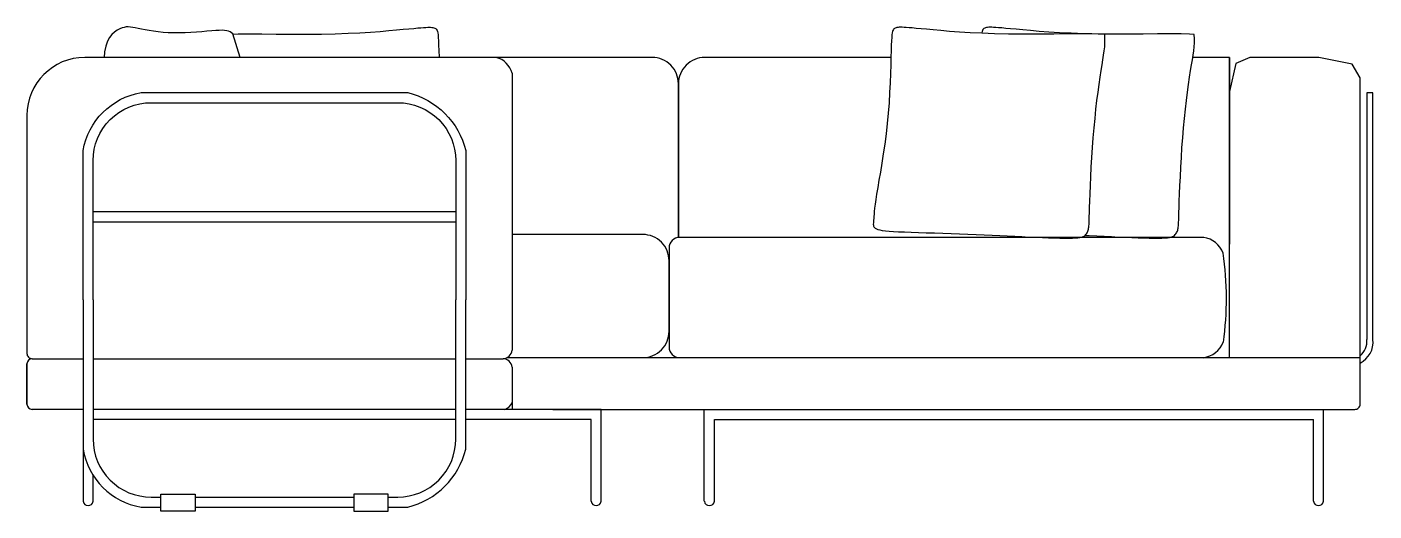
# Model space of a CAD drawing. Header units: centimetres. Extents: x 9068 to 9324, y -478 to -386.
import ezdxf

# ---------------------------------------------------------------- set-up
doc = ezdxf.new("R2010")
doc.units = ezdxf.units.CM

# ---------------------------------------------------------------- blocks, each defined once
blk = doc.blocks.new('A$C0C6C73D1')
at = {"color": 7}
for p, q in [((-174.03, 176.82), (-252.07, 176.82)), ((-263.07, 165.82), (-263.07, 120.63)), ((-250.51, 147.54), (-181.71, 147.54)), ((-250.51, 145.64), (-181.71, 145.64)), ((-263.07, 111), (-263.07, 118.63)), ((-263.07, 118.63), (-263.07, 111)), ((-262.07, 119.63), (-252.41, 119.63)), ((-151.86, 119.84), (-135.13, 119.84)), ((-252.41, 110), (-262.07, 110)), ((-181.71, 110), (-250.51, 110)), ((-154.13, 110), (-179.81, 110)), ((-154.13, 92.55), (-154.13, 110)), ((-134.56, 92.55), (-134.56, 109.93)), ((-17.1, 92.55), (-17.1, 110)), ((-181.71, 108.09), (-250.51, 108.09)), ((-156.03, 108.09), (-179.81, 108.09)), ((-156.03, 92.55), (-156.03, 108.09)), ((-132.65, 92.55), (-132.65, 108.09)), ((-132.65, 108.09), (-19, 108.09)), ((-19, 92.55), (-19, 108.09))]:
    blk.add_line(p, q, dxfattribs=at)
for points in [[(-222.6, 176.82), (-223.99, 181.31), (-224.26, 181.51), (-224.54, 181.67), (-224.83, 181.8), (-225.17, 181.89), (-225.56, 181.94), (-226.02, 181.97), (-226.58, 181.96), (-227.24, 181.93), (-228.02, 181.87), (-228.91, 181.8), (-229.87, 181.71), (-230.91, 181.63), (-231.98, 181.55), (-233.07, 181.5), (-234.16, 181.46), (-235.23, 181.46), (-236.27, 181.5), (-237.25, 181.57), (-238.19, 181.67), (-239.07, 181.79), (-239.89, 181.92), (-240.65, 182.06), (-241.34, 182.2), (-241.96, 182.33), (-242.51, 182.44), (-242.99, 182.53), (-243.43, 182.59), (-243.84, 182.61), (-244.23, 182.6), (-244.63, 182.53), (-245.03, 182.41), (-245.47, 182.23), (-245.95, 181.98), (-246.45, 181.64), (-246.94, 181.19), (-247.4, 180.61), (-247.8, 179.88), (-248.12, 178.98), (-248.33, 177.88), (-248.39, 176.82)], [(-223.97, 181.27), (-223, 181.3), (-220.95, 181.31), (-218.51, 181.29), (-215.8, 181.27), (-212.93, 181.25), (-210.02, 181.25), (-207.21, 181.27), (-204.57, 181.32), (-202.14, 181.41), (-199.9, 181.52), (-197.87, 181.64), (-196.03, 181.77), (-194.39, 181.91), (-192.93, 182.04), (-191.67, 182.16), (-190.6, 182.26), (-189.7, 182.34), (-188.94, 182.41), (-188.32, 182.46), (-187.81, 182.5), (-187.39, 182.53), (-187.04, 182.55), (-186.74, 182.55), (-186.48, 182.55), (-186.25, 182.53), (-186.04, 182.5), (-185.86, 182.46), (-185.71, 182.4), (-185.57, 182.32), (-185.46, 182.23), (-185.36, 182.11), (-185.27, 181.96), (-185.2, 181.77), (-185.14, 181.5), (-185.08, 181.13), (-185.04, 180.63), (-184.99, 179.98), (-184.96, 179.15), (-184.92, 178.11), (-184.89, 176.85), (-184.88, 176.82)], [(-58.59, 181.17), (-59.5, 181.26), (-61.05, 181.3), (-63.1, 181.31), (-65.54, 181.29), (-68.26, 181.27), (-71.12, 181.25), (-74.03, 181.25), (-76.85, 181.27), (-79.48, 181.32), (-81.91, 181.41), (-84.15, 181.52), (-86.18, 181.64), (-88.02, 181.77), (-89.67, 181.91), (-91.12, 182.04), (-92.38, 182.16), (-93.45, 182.26), (-94.35, 182.34), (-95.11, 182.41), (-95.73, 182.46), (-96.24, 182.5), (-96.66, 182.53), (-97.01, 182.55), (-97.31, 182.55), (-97.57, 182.55), (-97.8, 182.53), (-98.01, 182.5), (-98.19, 182.46), (-98.34, 182.4), (-98.48, 182.32), (-98.59, 182.23), (-98.69, 182.11), (-98.78, 181.96), (-98.85, 181.77), (-98.91, 181.5), (-98.97, 181.13), (-99.01, 180.63), (-99.06, 179.98), (-99.09, 179.15), (-99.13, 178.11), (-99.16, 176.85), (-99.2, 175.4), (-99.26, 173.77), (-99.32, 172.01), (-99.41, 170.15), (-99.52, 168.21), (-99.67, 166.23), (-99.85, 164.25), (-100.07, 162.29), (-100.32, 160.37), (-100.6, 158.51), (-100.88, 156.74), (-101.16, 155.07), (-101.43, 153.53), (-101.67, 152.13), (-101.88, 150.89), (-102.05, 149.83), (-102.17, 148.94), (-102.26, 148.19), (-102.33, 147.57), (-102.37, 147.05), (-102.4, 146.62), (-102.42, 146.26), (-102.44, 145.95), (-102.47, 145.67), (-102.49, 145.42), (-102.5, 145.19), (-102.49, 144.99), (-102.46, 144.81), (-102.39, 144.65), (-102.28, 144.51), (-102.13, 144.38), (-101.91, 144.27), (-101.62, 144.17), (-101.26, 144.07), (-100.79, 143.99), (-100.22, 143.92), (-99.52, 143.86), (-98.69, 143.8), (-97.71, 143.74), (-96.58, 143.69), (-95.31, 143.64), (-93.92, 143.59), (-92.45, 143.54), (-90.91, 143.49), (-89.32, 143.44), (-87.72, 143.39), (-86.12, 143.33), (-84.54, 143.27), (-82.99, 143.21), (-81.47, 143.14), (-79.97, 143.07), (-78.51, 143), (-77.08, 142.93), (-75.68, 142.86), (-74.3, 142.8), (-72.97, 142.73), (-71.67, 142.68), (-70.43, 142.63), (-69.25, 142.58), (-68.15, 142.55), (-67.14, 142.53), (-66.22, 142.51), (-65.42, 142.51), (-64.74, 142.53), (-64.16, 142.56), (-63.69, 142.6), (-63.3, 142.66), (-62.98, 142.73), (-62.72, 142.82), (-62.51, 142.92), (-62.34, 143.04), (-62.19, 143.18), (-62.06, 143.33), (-61.95, 143.5), (-61.86, 143.67), (-61.79, 143.85), (-61.73, 144.04), (-61.68, 144.23), (-61.65, 144.42), (-61.62, 144.62), (-61.59, 144.84), (-61.57, 145.12), (-61.56, 145.48), (-61.54, 145.96), (-61.52, 146.57), (-61.49, 147.36), (-61.46, 148.34), (-61.42, 149.55), (-61.37, 150.94), (-61.3, 152.5), (-61.23, 154.18), (-61.14, 155.97), (-61.03, 157.81), (-60.91, 159.7), (-60.77, 161.58), (-60.61, 163.43), (-60.44, 165.23), (-60.26, 166.98), (-60.07, 168.65), (-59.87, 170.23), (-59.67, 171.71), (-59.48, 173.07), (-59.29, 174.31), (-59.11, 175.41), (-58.94, 176.39), (-58.8, 177.27), (-58.68, 178.09), (-58.6, 178.86), (-58.55, 179.62), (-58.55, 180.38), (-58.59, 181.17)], [(-41.62, 181.17), (-42.53, 181.26), (-44.08, 181.3), (-46.13, 181.31), (-48.57, 181.29), (-51.28, 181.27), (-54.15, 181.25), (-57.06, 181.25), (-59.87, 181.27), (-62.51, 181.32), (-64.94, 181.41), (-67.18, 181.52), (-69.21, 181.64), (-71.05, 181.77), (-72.69, 181.91), (-74.15, 182.04), (-75.41, 182.16), (-76.48, 182.26), (-77.38, 182.34), (-78.14, 182.41), (-78.76, 182.46), (-79.27, 182.5), (-79.69, 182.53), (-80.04, 182.55), (-80.34, 182.55), (-80.6, 182.55), (-80.83, 182.53), (-81.04, 182.5), (-81.22, 182.46), (-81.37, 182.4), (-81.51, 182.32), (-81.62, 182.23), (-81.72, 182.11), (-81.81, 181.96), (-81.88, 181.77), (-81.94, 181.5), (-81.96, 181.41)], [(-62.35, 143.04), (-61.54, 143), (-60.11, 142.93), (-58.71, 142.86), (-57.33, 142.8), (-55.99, 142.73), (-54.7, 142.68), (-53.46, 142.63), (-52.28, 142.58), (-51.18, 142.55), (-50.17, 142.53), (-49.25, 142.51), (-48.45, 142.51), (-47.77, 142.53), (-47.19, 142.56), (-46.72, 142.6), (-46.33, 142.66), (-46.01, 142.73), (-45.75, 142.82), (-45.54, 142.92), (-45.37, 143.04), (-45.22, 143.18), (-45.09, 143.33), (-44.98, 143.5), (-44.89, 143.67), (-44.82, 143.85), (-44.76, 144.04), (-44.71, 144.23), (-44.68, 144.42), (-44.65, 144.62), (-44.62, 144.84), (-44.6, 145.12), (-44.59, 145.48), (-44.57, 145.96), (-44.55, 146.57), (-44.52, 147.36), (-44.49, 148.34), (-44.45, 149.55), (-44.39, 150.94), (-44.33, 152.5), (-44.25, 154.18), (-44.16, 155.97), (-44.06, 157.81), (-43.94, 159.7), (-43.8, 161.58), (-43.64, 163.43), (-43.47, 165.23), (-43.29, 166.98), (-43.1, 168.65), (-42.9, 170.23), (-42.7, 171.71), (-42.51, 173.07), (-42.32, 174.31), (-42.14, 175.41), (-41.97, 176.39), (-41.83, 177.27), (-41.71, 178.09), (-41.63, 178.86), (-41.58, 179.62), (-41.58, 180.38), (-41.62, 181.17)], [(-34.94, 119.84), (-34.94, 176.82), (-41.9, 176.82)], [(-10.15, 172.92), (-11.65, 175.57), (-17.97, 176.82), (-31.1, 176.82), (-33.72, 175.67), (-34.94, 170.35)], [(-34.94, 176.82), (-34.94, 141.38)], [(-17.97, 176.82), (-31.1, 176.82)], [(-171.04, 173.82), (-171.04, 121.24)], [(-7.71, 123.26), (-7.71, 170.1), (-8.9, 170.1), (-8.9, 123.26)], [(-250.51, 119.63), (-181.71, 119.63)], [(-179.81, 119.63), (-172.74, 119.63)], [(-171.04, 118.03), (-171.04, 110)], [(-252.33, 105.02), (-252.41, 105.02), (-252.41, 92.55)], [(-250.51, 92.55), (-250.51, 97.51)], [(-231.17, 93.35), (-201.05, 93.35)], [(-231.17, 91.45), (-201.05, 91.45)]]:
    blk.add_lwpolyline(points, dxfattribs=at)
for points in [[(-139.47, 142.64), (-139.47, 171.82, 0.414214), (-144.47, 176.82), (-174.03, 176.82)], [(-99.17, 176.82), (-134.47, 176.82, 0.414214), (-139.47, 171.82), (-139.47, 142.64)], [(-163.33, 110), (-11.15, 110, 0.414214), (-10.15, 111), (-10.15, 172.92)], [(-252.41, 130.79), (-252.41, 159.14, -0.318112), (-241.41, 170.14), (-190.81, 170.14, -0.280995), (-179.81, 159.14), (-179.81, 130.79)], [(-250.51, 130.79), (-250.51, 157.23, -0.414214), (-239.51, 168.23), (-192.71, 168.23, -0.414214), (-181.71, 157.23), (-181.71, 130.79)], [(-172.01, 119.84), (-146.24, 119.84, 0.414214), (-141.24, 124.84), (-141.24, 138.2, 0.414214), (-146.24, 143.2), (-171.04, 143.2)], [(-39.83, 142.66), (-139.24, 142.66, 0.414214), (-141.24, 140.66), (-141.24, 121.84, 0.414214), (-139.24, 119.84), (-10.15, 119.84)], [(-252.41, 130.79), (-252.41, 102.45, 0.318112), (-241.41, 91.45), (-237.67, 91.45)], [(-250.51, 130.79), (-250.51, 104.35, 0.414214), (-239.51, 93.35), (-237.67, 93.35)], [(-194.55, 91.45), (-190.81, 91.45, 0.280995), (-179.81, 102.45), (-179.81, 130.79)], [(-194.55, 93.35), (-192.71, 93.35, 0.414214), (-181.71, 104.35), (-181.71, 130.79)], [(-263.07, 120.63), (-263.07, 120.63, 0.414214), (-262.07, 119.63)]]:
    blk.add_lwpolyline(points, format="xyb", dxfattribs=at)
for points in [[(-237.67, 93.91), (-231.17, 93.91), (-231.17, 90.7), (-237.67, 90.7)], [(-194.55, 93.91), (-201.05, 93.91), (-201.05, 90.7), (-194.55, 90.7)]]:
    blk.add_lwpolyline(points, close=True, dxfattribs=at)
for centre, radius, start, end in [((-252.07, 165.82), 11, 90, 180), ((-175.1, 172.76), 4.2, 14.7209, 75.2723), ((-40.52, 138.02), 4.69, 20.8497, 81.4475), ((-93.64, 131.06), 58.14, 351.7864, 8.5344), ((-40.6, 124.62), 4.87, 279.1532, 337.538), ((-12.12, 122.76), 4.43, 296.3318, 6.4477), ((-12.15, 122.78), 3.28, 307.3932, 8.319), ((-172.86, 121.47), 1.84, 273.8504, 353.0478), ((-262.07, 118.63), 1, 90, 180), ((-172.77, 117.9), 1.73, 4.1028, 88.9989), ((-262.07, 111), 1, 180, 270), ((-173.21, 112.21), 2.35, 289.3773, 337.6932), ((-251.46, 92.69), 0.962, 188.5141, 351.4859), ((-155.08, 92.69), 0.962, 188.5141, 351.4859), ((-133.6, 92.69), 0.962, 188.5141, 351.4859), ((-18.05, 92.69), 0.962, 188.5141, 351.4859)]:
    blk.add_arc(centre, radius, start, end, dxfattribs=at)

msp = doc.modelspace()

# ---------------------------------------------------------------- block references
at = {"color": 3}
msp.add_blockref('A$C0C6C73D1', (9331.17, -568.34), dxfattribs=at)

doc.saveas('drawing.dxf')
